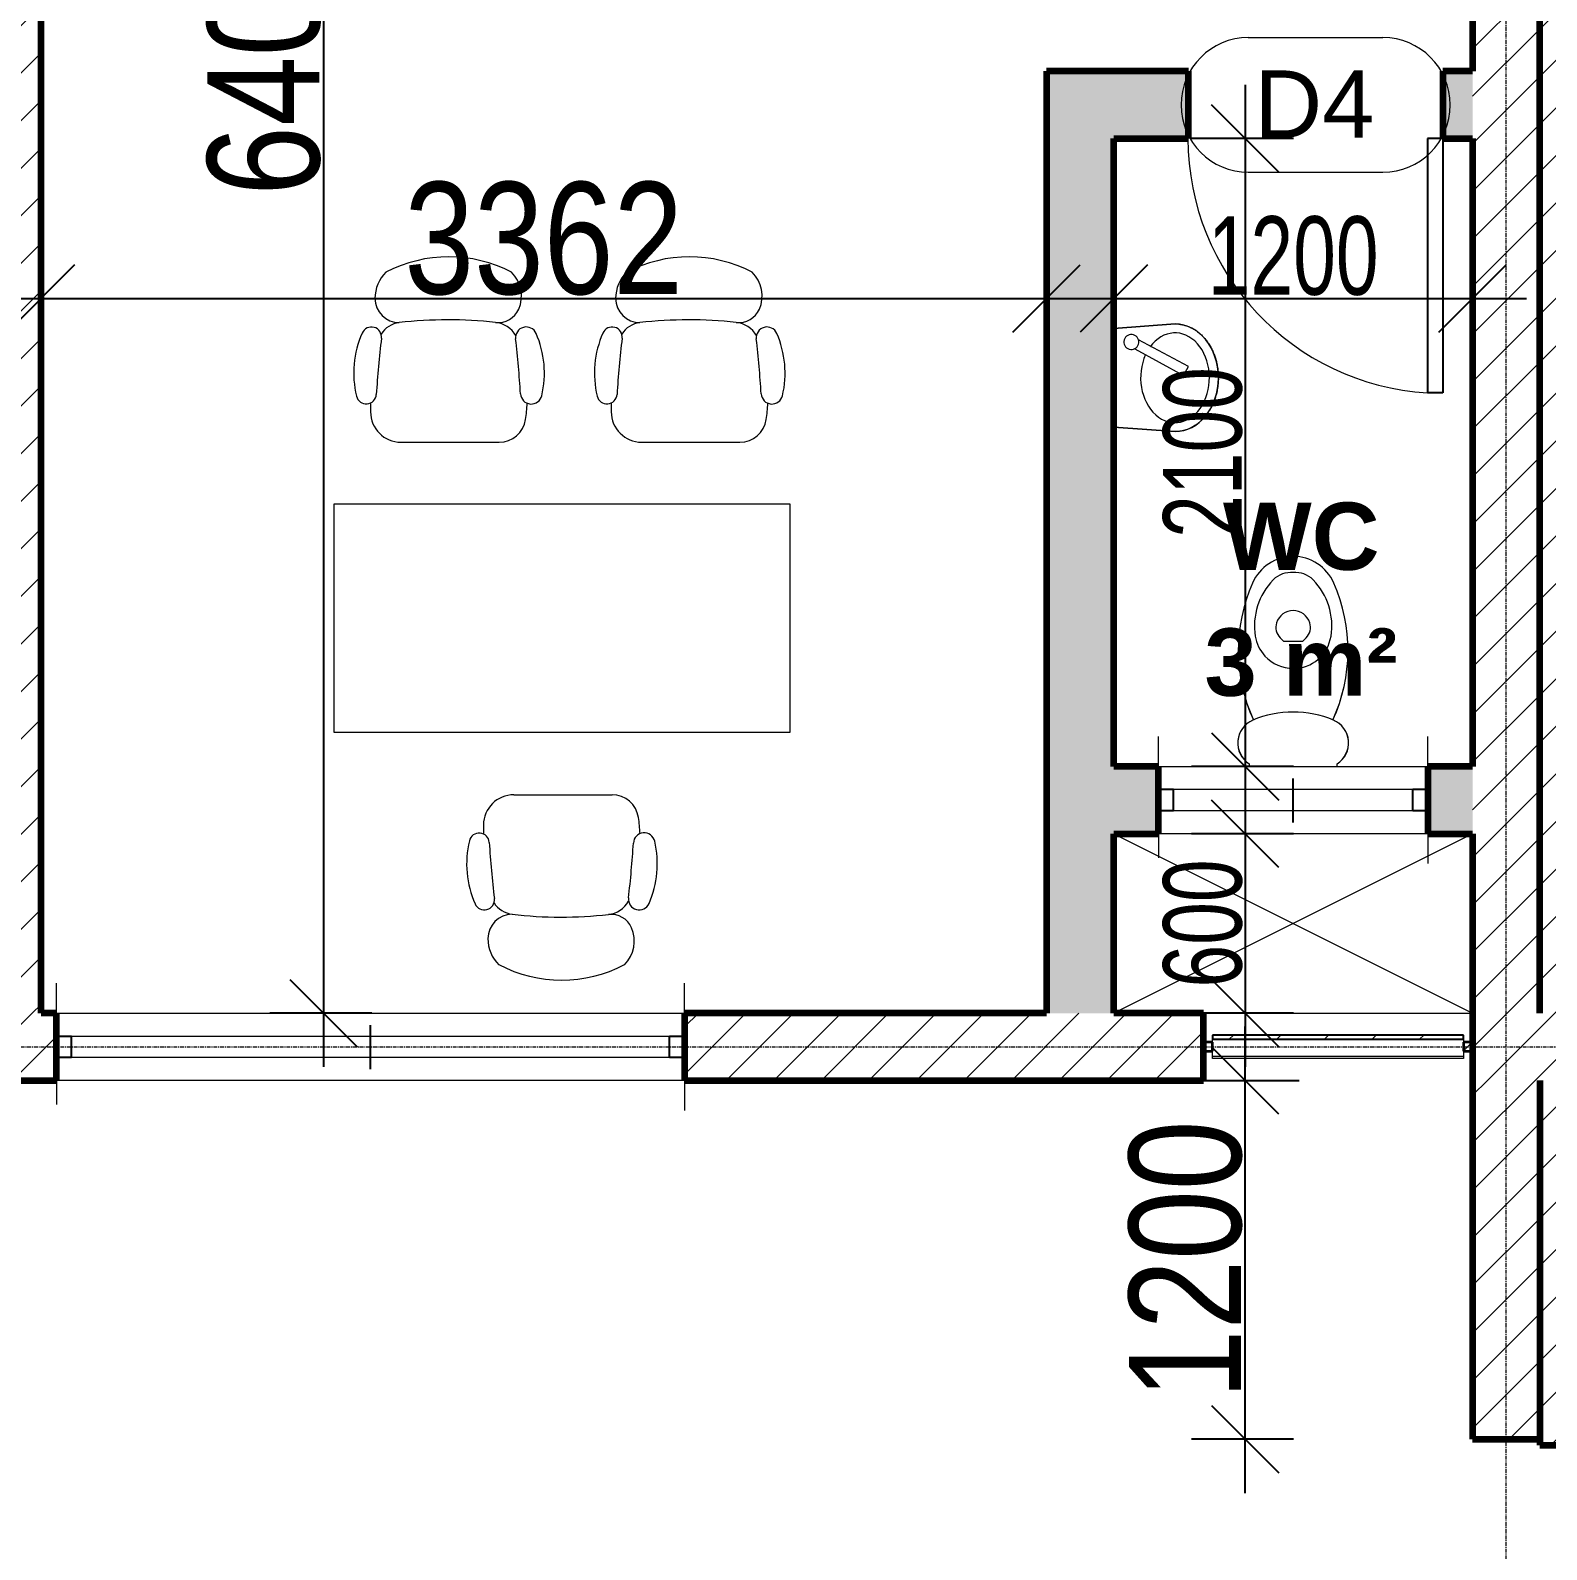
# Model space of a CAD drawing. Header units: millimetres. Extents: x -35190 to 411743, y -233114 to 23872.
# Drawn here: x 134487 to 139557, y -13695 to -8614 of the extents above; entities that cross this region are included whole.
import ezdxf

# ---------------------------------------------------------------- set-up
doc = ezdxf.new("R2010")
doc.units = ezdxf.units.MM
doc.linetypes.add('Grid Line', pattern=[22.225, 12.7, -3.175, 3.175, -3.175])
for name, color, linetype, lineweight in [('A-ANNO-DIMS', 211, 'Continuous', 9), ('A-AREA-IDEN', 2, 'Continuous', 9), ('A-DETL-THIN', 151, 'Continuous', 18), ('A-DOOR', 31, 'Continuous', 18), ('A-DOOR-IDEN', 31, 'Continuous', 9), ('A-FLOR', 192, 'Continuous', 18), ('A-GLAZ', 151, 'Continuous', 18), ('A-GLAZ-CURT', 52, 'Continuous', 18), ('A-GLAZ-CWMG', 51, 'Continuous', 18), ('A-WALL', 113, 'Continuous', 18), ('A-WALL-PATT', 111, 'Continuous', 18), ('I-FURN', 30, 'Continuous', 18), ('P-SANR-FIXT', 6, 'Continuous', 18), ('S-GRID', 1, 'Continuous', 9)]:
    doc.layers.add(name, color=color, linetype=linetype, lineweight=lineweight)
doc.styles.add('Arial_3', font='arial.ttf', dxfattribs={"width": 0.8, "height": 375})
doc.styles.add('Arial_8', font='arial.ttf', dxfattribs={"width": 0.7, "height": 262.5})
doc.styles.add('Arial_9', font='arial.ttf', dxfattribs={"height": 180})
doc.styles.add('Arial_B', font='arialbd.ttf', dxfattribs={"height": 225})
doc.dimstyles.new('main_4_5mm', dxfattribs={"dimscale": 304.8, "dimtxt": 382.597275, "dimasz": 0.738189, "dimexe": 0.590551, "dimexo": 0.0625, "dimgap": 0.024606, "dimtad": 1, "dimdec": 0, "dimzin": 0, "dimdsep": 46, "dimtxsty": 'Arial_3', "dimblk1": 'OBLIQUE', "dimblk2": 'OBLIQUE', "dimsah": 1, "dimcen": 0.09, "dimdle": 0.590551, "dimazin": 0, "dimtfac": 1, "dimtdec": 4, "dimtix": 1, "dimtmove": 0, "dimatfit": 3, "dimfxl": 0.590551, "dimfxlon": 1, "dimtvp": 1, "dimtolj": 1, "dimtzin": 0, "dimarcsym": 2})
doc.dimstyles.new('main_4_5mm_2', dxfattribs={"dimscale": 304.8, "dimtxt": 382.597275, "dimasz": 0.738189, "dimexe": 0.590551, "dimexo": 0.0625, "dimgap": 0.024606, "dimtad": 1, "dimdec": 0, "dimzin": 0, "dimdsep": 46, "dimtxsty": 'Arial_3', "dimblk1": 'OBLIQUE', "dimblk2": 'OBLIQUE', "dimsah": 1, "dimcen": 0.09, "dimdle": 0.590551, "dimazin": 0, "dimtfac": 1, "dimtdec": 4, "dimtix": 1, "dimtmove": 0, "dimatfit": 3, "dimfxl": 0.590551, "dimfxlon": 1, "dimtvp": 1, "dimtolj": 1, "dimtzin": 0, "dimarcsym": 2})
doc.dimstyles.new('small_3_5mm', dxfattribs={"dimscale": 304.8, "dimtxt": 267.818092, "dimasz": 0.738189, "dimexe": 0.590551, "dimexo": 0.0625, "dimgap": 0.024606, "dimtad": 1, "dimdec": 0, "dimzin": 0, "dimdsep": 46, "dimtxsty": 'Arial_8', "dimblk1": 'OBLIQUE', "dimblk2": 'OBLIQUE', "dimsah": 1, "dimcen": 0.09, "dimdle": 0.590551, "dimazin": 0, "dimtfac": 1, "dimtdec": 4, "dimtix": 1, "dimtmove": 0, "dimatfit": 3, "dimfxl": 0.590551, "dimfxlon": 1, "dimtvp": 1, "dimtolj": 1, "dimtzin": 0, "dimarcsym": 2})
pattern_1 = [(45, (140110.45, -3260.38), (-79.5495, 79.5495), [])]

# ---------------------------------------------------------------- blocks, each defined once
blk = doc.blocks.new('Sliding - 2L - SL2_1 X 1_8-416756-FIRST FLOOR')
at = {"layer": 'A-GLAZ'}
for p, q in [((-723.8, 112.5), (-723.8, 212.5)), ((1376.2, 112.5), (1376.2, 212.5)), ((1326.2, 35), (-673.8, 35)), ((-673.8, -35), (1326.2, -35)), ((-723.8, -112.5), (-723.8, -192.5)), ((1376.2, -112.5), (1376.2, -212.5))]:
    blk.add_line(p, q, dxfattribs=at)
at = {"layer": 'A-GLAZ', "lineweight": 25}
for p, q in [((326.2, -75), (326.2, 72.5)), ((-673.8, 35), (-723.8, 35)), ((-673.8, -35), (-673.8, 35)), ((1376.2, 35), (1326.2, 35)), ((1326.2, -35), (1326.2, 35)), ((-723.8, -35), (-673.8, -35)), ((1326.2, -35), (1376.2, -35))]:
    blk.add_line(p, q, dxfattribs=at)
blk = doc.blocks.new('WC Dis w Cistern _7_ - 540 x 360mm-515151-FIRST FLOOR')
at = {"layer": 'P-SANR-FIXT'}
for p, q in [((-146.9, 0), (-146.9, -8.9)), ((-146.9, 0), (-146.9, -8.9)), ((146.9, -8.9), (146.9, 0)), ((146.9, -8.9), (146.9, 0)), ((-43.1, -430.6), (-30.8, -418.2)), ((-30.8, -418.2), (30.8, -418.2)), ((30.8, -418.2), (43.1, -430.6))]:
    blk.add_line(p, q, dxfattribs=at)
for centre, radius, start, end in [((-102.8, -78.7), 82.5, 122.2745, 248.8192), ((-102.8, -78.7), 82.5, 122.2745, 246.8782), ((102.8, -78.7), 82.5, 291.1808, 57.7255), ((102.8, -78.7), 82.5, 293.1218, 57.7255), ((375, -388.2), 558.4, 155.3545, 203.7969), ((375, -388.2), 558.4, 155.3903, 203.7969), ((0, 162.1), 344.3, 246.8782, 293.1218), ((-375, -388.2), 558.4, 336.2031, 24.6455), ((-375, -388.2), 558.4, 336.2031, 24.6097), ((0, -455.9), 128.2, 89.9985, 170.9061), ((0, -455.9), 128.2, 42.4453, 90.0015), ((0, -455.9), 128.2, 9.0939, 42.4453), ((90.5, -470.4), 219.9, 170.9061, 224.3974), ((-7.8, -465.9), 50, 135, 197.1865), ((7.8, -465.9), 50, 342.8171, 45), ((-90.5, -470.4), 219.9, 315.6026, 9.0939), ((0, -463.5), 58.1, 197.1865, 342.8171), ((1.4, -553), 150, 203.7969, 269.4689), ((1.4, -553), 150, 203.7969, 269.4689), ((-8.3, -567.1), 81.6, 224.3974, 275.8355), ((-1.4, -553), 150, 270.5311, 336.2031), ((-1.4, -553), 150, 270.5311, 336.2031), ((8.3, -567.1), 81.6, 264.1645, 315.6026)]:
    blk.add_arc(centre, radius, start, end, dxfattribs=at)
blk = doc.blocks.new('Steelcase Turnstone - A La Carte - Seating - Task Chair - Modified Round Back-554156-FIRST FLOOR')
at = {"layer": 'I-FURN'}
blk.add_line((160.9, 9.5), (-167.8, 9.5), dxfattribs=at)
for centre, radius, start, end in [((1, 177.6), 451.9, 62.3158, 117.6842), ((-131, 498.9), 111, 134.6646, 203.6309), ((125.9, 490.6), 121.9, 360, 45.719), ((166.5, 490.6), 81.3, 270, 360), ((-164, 484.5), 75, 203.6309, 276.3691), ((-145.8, 321.6), 88.9, 96.3691, 150.1791), ((2.4, -1005.8), 1424.6, 83.3865, 96.3691), ((157, 327.3), 82.5, 31.5986, 83.3865), ((12.8, 240.6), 331.6, 156.4001, 193.1707), ((-258.2, 358.9), 36, 353.2598, 156.4001), ((259.7, 361), 33.8, 23.8492, 186.9281), ((-2893.1, -22.1), 3142.2, 3.4898, 6.9281), ((-12.8, 240.6), 331.6, 346.5413, 23.8492), ((2857.8, -9.3), 3101.7, 173.2598, 176.6645), ((-274.9, 173.3), 36.2, 193.1707, 356.6645), ((276.9, 171.2), 33.7, 183.4898, 346.5413), ((315.7, 170.1), 577.7, 183.0168, 188.4309), ((160.9, 111.1), 101.6, 270, 359.9136), ((-922.3, 112.8), 1184.9, 359.9136, 1.3599), ((-167.8, 98.4), 88.9, 188.4309, 270)]:
    blk.add_arc(centre, radius, start, end, dxfattribs=at)
blk = doc.blocks.new('M_Desk - 1525 x 762mm-99774-FIRST FLOOR')
at = {"layer": 'I-FURN'}
for p, q in [((1524.5, 762), (-0.5, 762)), ((-0.5, 762), (-0.5, 0)), ((1524.5, 0), (1524.5, 762)), ((-0.5, 0), (1524.5, 0))]:
    blk.add_line(p, q, dxfattribs=at)
blk = doc.blocks.new('Steelcase Turnstone - A La Carte - Seating - Task Chair - Modified Round Back-563677-FIRST FLOOR')
at = {"layer": 'I-FURN'}
blk.add_line((160.9, -9.5), (-167.8, -9.5), dxfattribs=at)
for centre, radius, start, end in [((-167.8, -98.4), 88.9, 90, 171.5691), ((160.9, -111.1), 101.6, 0.0864, 90), ((315.7, -170.1), 577.7, 171.5691, 176.9832), ((-274.9, -173.3), 36.2, 3.3355, 166.8293), ((276.9, -171.2), 33.7, 13.4587, 176.5102), ((-922.3, -112.8), 1184.9, 358.6401, 0.0864), ((12.8, -240.6), 331.6, 166.8293, 203.5999), ((2857.8, 9.3), 3101.7, 183.3355, 186.7402), ((-2893.1, 22.1), 3142.2, 353.0719, 356.5102), ((-12.8, -240.6), 331.6, 336.1508, 13.4587), ((-258.2, -358.9), 36, 203.5999, 6.7402), ((-145.8, -321.6), 88.9, 209.8209, 263.6309), ((157, -327.3), 82.5, 276.6135, 328.4014), ((259.7, -361), 33.8, 173.0719, 336.1508), ((-131, -498.9), 111, 156.3691, 225.3354), ((-164, -484.5), 75, 83.6309, 156.3691), ((2.4, 1005.8), 1424.6, 263.6309, 276.6135), ((166.5, -490.6), 81.3, 0, 90), ((125.9, -490.6), 121.9, 314.281, 0), ((1, -177.6), 451.9, 242.3158, 297.6842)]:
    blk.add_arc(centre, radius, start, end, dxfattribs=at)
blk = doc.blocks.new('Steelcase Turnstone - A La Carte - Seating - Task Chair - Modified Round Back-V33-FIRST FLOOR')
at = {"layer": 'I-FURN'}
blk.add_line((160.9, -9.5), (-167.8, -9.5), dxfattribs=at)
for centre, radius, start, end in [((-167.8, -98.4), 88.9, 90, 171.5691), ((160.9, -111.1), 101.6, 0.0864, 90), ((315.7, -170.1), 577.7, 171.5691, 176.9832), ((-274.9, -173.3), 36.2, 3.3355, 166.8293), ((276.9, -171.2), 33.7, 13.4587, 176.5102), ((-922.3, -112.8), 1184.9, 358.6401, 0.0864), ((12.8, -240.6), 331.6, 166.8293, 203.5999), ((2857.8, 9.3), 3101.7, 183.3355, 186.7402), ((-2893.1, 22.1), 3142.2, 353.0719, 356.5102), ((-12.8, -240.6), 331.6, 336.1508, 13.4587), ((-258.2, -358.9), 36, 203.5999, 6.7402), ((-145.8, -321.6), 88.9, 209.8209, 263.6309), ((157, -327.3), 82.5, 276.6135, 328.4014), ((259.7, -361), 33.8, 173.0719, 336.1508), ((-131, -498.9), 111, 156.3691, 225.3354), ((-164, -484.5), 75, 83.6309, 156.3691), ((2.4, 1005.8), 1424.6, 263.6309, 276.6135), ((166.5, -490.6), 81.3, 0, 90), ((125.9, -490.6), 121.9, 314.281, 0), ((1, -177.6), 451.9, 242.3158, 297.6842)]:
    blk.add_arc(centre, radius, start, end, dxfattribs=at)
blk = doc.blocks.new('Basin - Small - Basin - Small-696992-FIRST FLOOR')
at = {"layer": 'P-SANR-FIXT'}
for p, q in [((165, 0), (180, -205)), ((180, -205), (165, 0)), ((-180, -205), (-165, 0)), ((-165, 0), (-180, -205)), ((97.3, -70.6), (7.1, -233.3)), ((37.7, -250.3), (126.8, -83)), ((7.1, -233.3), (37.7, -250.3))]:
    blk.add_line(p, q, dxfattribs=at)
for start, end in [(152, 332), (332, 152)]:
    blk.add_arc((119.5, -59), 25, start, end, dxfattribs=at)
for major_axis, ratio, start_param, end_param in [((150, 0), 0.766667, 1.028817, 7.090351), ((180, 0), 0.805556, 3.141593, 6.283185)]:
    blk.add_ellipse((0, -205), major_axis=major_axis, ratio=ratio, start_param=start_param, end_param=end_param, dxfattribs=at)
blk.add_open_spline([(180, -205), (180, -213.3), (178.7, -225.5), (174.5, -241.2), (170.1, -252.9), (164.5, -264.3), (157.8, -275.2), (149.8, -285.7), (140.9, -295.5), (131, -304.7), (120, -313.3), (108.4, -321), (95.9, -327.9), (82.7, -334), (69, -339.1), (54.7, -343.3), (41.7, -346.2), (30.2, -348), (20.2, -349.2), (10.1, -349.8), (0, -350.1), (-10.1, -349.8), (-20.2, -349.2), (-30.2, -348), (-40.1, -346.4), (-49.8, -344.4), (-59.5, -341.9), (-69, -339), (-78.1, -335.7), (-87.1, -332), (-95.8, -327.8), (-104.3, -323.3), (-112.3, -318.4), (-120, -313.2), (-127.3, -307.6), (-134.3, -301.6), (-140.8, -295.5), (-146.8, -289), (-152.5, -282.2), (-157.6, -275.1), (-162.3, -267.9), (-166.4, -260.6), (-171.2, -250.4), (-175.9, -237.3), (-179.2, -221.4), (-180, -210.5), (-180, -205)], degree=3, knots=[-1, -1, -1, -1, -0.946429, -0.919643, -0.892857, -0.866071, -0.839286, -0.8125, -0.785714, -0.758929, -0.732143, -0.705357, -0.678571, -0.651786, -0.625, -0.598214, -0.571429, -0.553571, -0.535714, -0.517857, -0.5, -0.482143, -0.464286, -0.446429, -0.428571, -0.410714, -0.392857, -0.375, -0.357143, -0.339286, -0.321429, -0.303571, -0.285714, -0.267857, -0.25, -0.232143, -0.214286, -0.196429, -0.178571, -0.160714, -0.142857, -0.125, -0.107143, -0.071429, -0.035714, 0, 0, 0, 0], dxfattribs=at)
blk = doc.blocks.new('M_Single-Flush - 850 x 2100mm-428754-FIRST FLOOR')
at = {"layer": 'A-DOOR', "lineweight": 25}
for p, q in [((374, -112.5), (374, -962.7)), ((425, -112.5), (374, -112.5)), ((425, -112.5), (425, -962.7)), ((425, -962.7), (374, -962.7))]:
    blk.add_line(p, q, dxfattribs=at)
at = {"layer": 'A-DOOR'}
blk.add_arc((425, -112.5), 851.7, 180, 266.567, dxfattribs=at)
blk = doc.blocks.new('grill panel - grill panel-695636-FIRST FLOOR')
at = {"layer": 'A-GLAZ-CURT'}
for p, q in [((-420, 39.4), (420, 39.4)), ((-420, 15), (-420, 25.4)), ((420, 25.4), (420, 15)), ((-420, -32.3), (-420, -15)), ((-420, -39.4), (-420, -32.3)), ((420, -32.3), (-420, -32.3)), ((420, -39.4), (-420, -39.4)), ((420, -15), (420, -32.3)), ((420, -32.3), (420, -39.4))]:
    blk.add_line(p, q, dxfattribs=at)
blk = doc.blocks.new('grill panel - grill panel-V65-FIRST FLOOR')
at = {"layer": 'A-GLAZ-CURT'}
h = blk.add_hatch(dxfattribs=at)
h.set_pattern_fill('FP_32', color=256, style=0, pattern_type=2)
h.set_pattern_definition([(45, (1251.1, 8752.82), (-79.5495, 79.5495), [])])
h.paths.add_polyline_path([(-420, 25.4), (420, 25.4), (420, 39.2), (-420, 39.2)])
at = {"layer": 'A-GLAZ-CURT', "lineweight": 25}
for p, q in [((-420, 39.2), (-420, 25.4)), ((420, 39.2), (-420, 39.2)), ((-420, 25.4), (420, 25.4)), ((420, 25.4), (420, 39.2))]:
    blk.add_line(p, q, dxfattribs=at)
blk = doc.blocks.new('Rectangular Mullion - 30mm Square-V66-FIRST FLOOR')
at = {"layer": 'A-GLAZ-CWMG'}
h = blk.add_hatch(dxfattribs=at)
h.set_pattern_fill('FP_33', color=256, style=0, pattern_type=2)
h.set_pattern_definition([(315, (801.1, -8752.82), (79.5495, 79.5495), [])])
h.paths.add_polyline_path([(0, 15), (0, -15), (-30, -15), (-30, 15)])
at = {"layer": 'A-GLAZ-CWMG', "lineweight": 35}
for p, q in [((-30, 15), (0, 15)), ((-30, -15), (-30, 15)), ((0, 15), (0, -15)), ((0, -15), (-30, -15))]:
    blk.add_line(p, q, dxfattribs=at)
blk = doc.blocks.new('Rectangular Mullion - 30mm Square-V67-FIRST FLOOR')
at = {"layer": 'A-GLAZ-CWMG', "lineweight": 35}
for p, q in [((0, 15), (-30, 15)), ((-30, 15), (-30, -15)), ((0, -15), (0, 15)), ((-30, -15), (0, -15))]:
    blk.add_line(p, q, dxfattribs=at)
blk = doc.blocks.new('Sliding - 2L - SL_6-674563-FIRST FLOOR')
at = {"layer": 'A-GLAZ'}
for p, q in [((-123.8, 112.5), (-123.8, 212.5)), ((776.2, 112.5), (776.2, 212.5)), ((726.2, 35), (-73.8, 35)), ((-73.8, -35), (726.2, -35)), ((-123.8, -112.5), (-123.8, -192.5)), ((776.2, -112.5), (776.2, -212.5))]:
    blk.add_line(p, q, dxfattribs=at)
at = {"layer": 'A-GLAZ', "lineweight": 25}
for p, q in [((326.2, -75), (326.2, 72.5)), ((-73.8, 35), (-123.8, 35)), ((-73.8, -35), (-73.8, 35)), ((776.2, 35), (726.2, 35)), ((726.2, -35), (726.2, 35)), ((-123.8, -35), (-73.8, -35)), ((726.2, -35), (776.2, -35))]:
    blk.add_line(p, q, dxfattribs=at)
blk = doc.blocks.new('_Oblique')
at = {"color": 0, "linetype": 'ByBlock', "lineweight": -2}
blk.add_line((-0.5, -0.5), (0.5, 0.5), dxfattribs=at)
blk = doc.blocks.new('*D3950')
at = {"layer": 'A-ANNO-DIMS', "color": 0, "lineweight": -2, "transparency": 16777216}
for p, q in [((135467.3, -5320.7), (135467.3, -12080.7)), ((135628.2, -5500.7), (135287.3, -5500.7)), ((135628.2, -11900.7), (135287.3, -11900.7))]:
    blk.add_line(p, q, dxfattribs=at)
at = {"layer": 'Defpoints', "color": 0, "transparency": 16777216}
for p in [(135647.3, -5500.7), (135467.3, -11900.7), (135647.3, -11900.7)]:
    blk.add_point(p, dxfattribs=at)
at = {"layer": 'A-ANNO-DIMS', "color": 0, "lineweight": -2, "transparency": 16777216, "xscale": 224.9999999999999, "yscale": 224.9999999999999, "zscale": 224.9999999999999}
for p, rotation in [((135467.3, -5500.7), 90), ((135467.3, -11900.7), 270)]:
    blk.add_blockref('_Oblique', p, dxfattribs=dict(at, rotation=rotation))
at = {"layer": 'A-ANNO-DIMS', "color": 0, "transparency": 16777216, "insert": (135268.3, -8700.7), "char_height": 375, "width": 1101.88, "attachment_point": 5, "rotation": 90, "style": 'Arial_3'}
blk.add_mtext('\\A1;6400', dxfattribs=at)
blk = doc.blocks.new('*D3951')
at = {"layer": 'A-ANNO-DIMS', "color": 0, "lineweight": -2, "transparency": 16777216}
for p, q in [((138109.4, -9349.3), (138109.4, -9690.2)), ((139309.4, -9349.3), (139309.4, -9690.2)), ((137929.4, -9510.2), (139489.4, -9510.2))]:
    blk.add_line(p, q, dxfattribs=at)
at = {"layer": 'Defpoints', "color": 0, "transparency": 16777216}
for p in [(138109.4, -9330.2), (139309.4, -9330.2), (139309.4, -9510.2)]:
    blk.add_point(p, dxfattribs=at)
at = {"layer": 'A-ANNO-DIMS', "color": 0, "lineweight": -2, "transparency": 16777216, "xscale": 224.9999999999999, "yscale": 224.9999999999999, "zscale": 224.9999999999999, "rotation": 180}
blk.add_blockref('_Oblique', (138109.4, -9510.2), dxfattribs=at)
at = {"layer": 'A-ANNO-DIMS', "color": 0, "lineweight": -2, "transparency": 16777216, "xscale": 224.9999999999999, "yscale": 224.9999999999999, "zscale": 224.9999999999999}
blk.add_blockref('_Oblique', (139309.4, -9510.2), dxfattribs=at)
at = {"layer": 'A-ANNO-DIMS', "color": 0, "transparency": 16777216, "insert": (138709.4, -9368.7), "char_height": 262.5, "width": 672.429, "attachment_point": 5, "style": 'Arial_8'}
blk.add_mtext('\\A1;1200', dxfattribs=at)
blk = doc.blocks.new('*D3952')
at = {"layer": 'A-ANNO-DIMS', "color": 0, "lineweight": -2, "transparency": 16777216}
for p, q in [((138549.2, -11120.7), (138549.2, -12080.7)), ((138710.1, -11300.7), (138369.2, -11300.7)), ((138710.1, -11900.7), (138369.2, -11900.7))]:
    blk.add_line(p, q, dxfattribs=at)
at = {"layer": 'Defpoints', "color": 0, "transparency": 16777216}
for p in [(138729.2, -11300.7), (138549.2, -11900.7), (138729.2, -11900.7)]:
    blk.add_point(p, dxfattribs=at)
at = {"layer": 'A-ANNO-DIMS', "color": 0, "lineweight": -2, "transparency": 16777216, "xscale": 224.9999999999999, "yscale": 224.9999999999999, "zscale": 224.9999999999999}
for p, rotation in [((138549.2, -11300.7), 90), ((138549.2, -11900.7), 270)]:
    blk.add_blockref('_Oblique', p, dxfattribs=dict(at, rotation=rotation))
at = {"layer": 'A-ANNO-DIMS', "color": 0, "transparency": 16777216, "insert": (138407.6, -11600.7), "char_height": 262.5, "width": 504.322, "attachment_point": 5, "rotation": 90, "style": 'Arial_8'}
blk.add_mtext('\\A1;600', dxfattribs=at)
blk = doc.blocks.new('*D3953')
at = {"layer": 'A-ANNO-DIMS', "color": 0, "lineweight": -2, "transparency": 16777216}
for p, q in [((138549.2, -8795.7), (138549.2, -11255.7)), ((138710.1, -8975.7), (138369.2, -8975.7)), ((138710.1, -11075.7), (138369.2, -11075.7))]:
    blk.add_line(p, q, dxfattribs=at)
at = {"layer": 'Defpoints', "color": 0, "transparency": 16777216}
for p in [(138729.2, -8975.7), (138549.2, -11075.7), (138729.2, -11075.7)]:
    blk.add_point(p, dxfattribs=at)
at = {"layer": 'A-ANNO-DIMS', "color": 0, "lineweight": -2, "transparency": 16777216, "xscale": 224.9999999999999, "yscale": 224.9999999999999, "zscale": 224.9999999999999}
for p, rotation in [((138549.2, -8975.7), 90), ((138549.2, -11075.7), 270)]:
    blk.add_blockref('_Oblique', p, dxfattribs=dict(at, rotation=rotation))
at = {"layer": 'A-ANNO-DIMS', "color": 0, "transparency": 16777216, "insert": (138407.6, -10025.7), "char_height": 262.5, "width": 672.429, "attachment_point": 5, "rotation": 90, "style": 'Arial_8'}
blk.add_mtext('\\A1;2100', dxfattribs=at)
blk = doc.blocks.new('*D3954')
at = {"layer": 'A-ANNO-DIMS', "color": 0, "lineweight": -2, "transparency": 16777216}
for p, q in [((134522.4, -9349.3), (134522.4, -9690.2)), ((137884.4, -9349.3), (137884.4, -9690.2)), ((134342.4, -9510.2), (138064.4, -9510.2))]:
    blk.add_line(p, q, dxfattribs=at)
at = {"layer": 'Defpoints', "color": 0, "transparency": 16777216}
for p in [(134522.4, -9330.2), (137884.4, -9330.2), (137884.4, -9510.2)]:
    blk.add_point(p, dxfattribs=at)
at = {"layer": 'A-ANNO-DIMS', "color": 0, "lineweight": -2, "transparency": 16777216, "xscale": 224.9999999999999, "yscale": 224.9999999999999, "zscale": 224.9999999999999, "rotation": 180}
blk.add_blockref('_Oblique', (134522.4, -9510.2), dxfattribs=at)
at = {"layer": 'A-ANNO-DIMS', "color": 0, "lineweight": -2, "transparency": 16777216, "xscale": 224.9999999999999, "yscale": 224.9999999999999, "zscale": 224.9999999999999}
blk.add_blockref('_Oblique', (137884.4, -9510.2), dxfattribs=at)
at = {"layer": 'A-ANNO-DIMS', "color": 0, "transparency": 16777216, "insert": (136203.4, -9311.1), "char_height": 375, "width": 1101.88, "attachment_point": 5, "style": 'Arial_3'}
blk.add_mtext('\\A1;3362', dxfattribs=at)
blk = doc.blocks.new('*D4205')
at = {"layer": 'A-ANNO-DIMS', "color": 0, "lineweight": -2, "transparency": 16777216}
for p, q in [((138549.2, -13505.7), (138549.2, -11945.7)), ((138388.2, -12125.7), (138729.2, -12125.7)), ((138710.1, -13325.7), (138369.2, -13325.7))]:
    blk.add_line(p, q, dxfattribs=at)
at = {"layer": 'Defpoints', "color": 0, "transparency": 16777216}
for p in [(138369.2, -12125.7), (138549.2, -12125.7), (138729.2, -13325.7)]:
    blk.add_point(p, dxfattribs=at)
at = {"layer": 'A-ANNO-DIMS', "color": 0, "lineweight": -2, "transparency": 16777216, "xscale": 224.9999999999999, "yscale": 224.9999999999999, "zscale": 224.9999999999999}
for p, rotation in [((138549.2, -12125.7), 90), ((138549.2, -13325.7), 270)]:
    blk.add_blockref('_Oblique', p, dxfattribs=dict(at, rotation=rotation))
at = {"layer": 'A-ANNO-DIMS', "color": 0, "transparency": 16777216, "insert": (138350.2, -12725.7), "char_height": 375, "width": 1101.88, "attachment_point": 5, "rotation": 90, "style": 'Arial_3'}
blk.add_mtext('\\A1;1200', dxfattribs=at)
blk = doc.blocks.new('M_Door Tag - M_Door Tag-1233-FIRST FLOOR')
at = {"layer": 'A-DOOR-IDEN'}
for p, q in [((-3, 3), (3, 3)), ((-3, -3), (3, -3))]:
    blk.add_line(p, q, dxfattribs=at)
for centre, start, end in [((-3, 0), 90, 270), ((3, 0), 270, 90)]:
    blk.add_arc(centre, 3, start, end, dxfattribs=at)

msp = doc.modelspace()

# ---------------------------------------------------------------- hatches: boundary and pattern name
at = {"layer": 'A-WALL-PATT'}
h = msp.add_hatch(dxfattribs=at)
h.set_pattern_fill('FP_1', color=256, style=0, pattern_type=2)
h.set_pattern_definition(pattern_1)
h.paths.add_polyline_path([(134324.3, -11900.7), (134522.4, -11900.7), (134522.4, -5275.7), (134297.4, -5275.7), (134297.4, -11900.7)])
h = msp.add_hatch(dxfattribs=at)
h.set_pattern_fill('FP_1', color=256, style=0, pattern_type=2)
h.set_pattern_definition(pattern_1)
h.paths.add_polyline_path([(139534.4, -13345.7), (139759.4, -13345.7), (139759.4, -12125.7), (139534.4, -12125.7), (139534.4, -13325.7)])
h.paths.add_polyline_path([(139534.4, -11900.7), (139759.4, -11900.7), (139759.4, -5275.7), (139534.4, -5275.7), (139534.4, -11893.9)])
h = msp.add_hatch(dxfattribs=at)
h.set_pattern_fill('FP_1', color=256, style=0, pattern_type=2)
h.set_pattern_definition(pattern_1)
h.paths.add_polyline_path([(139309.4, -13325.7), (139534.4, -13325.7), (139534.4, -12125.7), (139309.4, -12125.7), (139309.4, -12688.3)])
h.paths.add_polyline_path([(139309.4, -11900.7), (139534.4, -11900.7), (139534.4, -5500.7), (139309.4, -5500.7), (139309.4, -11857)])
h = msp.add_hatch(color=1, dxfattribs=at)
h.paths.add_polyline_path([(139209.4, -8975.7), (139309.4, -8975.7), (139309.4, -8750.7), (139209.4, -8750.7)])
h.paths.add_polyline_path([(138359.4, -8975.7), (138359.4, -8750.7), (137884.4, -8750.7), (137884.4, -8975.7), (138109.4, -8975.7)])
msp.add_hatch(color=1, dxfattribs=at).paths.add_polyline_path([(137884.4, -11900.7), (138109.4, -11900.7), (138109.4, -8975.7), (137884.4, -8975.7), (137884.4, -11857)])
h = msp.add_hatch(color=1, dxfattribs=at)
h.paths.add_polyline_path([(139309.4, -11300.7), (139309.4, -11075.7), (139159.4, -11075.7), (139159.4, -11300.7)])
h.paths.add_polyline_path([(138259.4, -11300.7), (138259.4, -11075.7), (138109.4, -11075.7), (138109.4, -11300.7)])
h = msp.add_hatch(dxfattribs=at)
h.set_pattern_fill('FP_1', color=256, style=0, pattern_type=2)
h.set_pattern_definition(pattern_1)
h.paths.add_polyline_path([(134522.4, -12125.7), (134574.4, -12125.7), (134574.4, -11900.7), (132678.1, -11900.7), (132678.1, -12125.7), (134324.3, -12125.7)])
h.paths.add_polyline_path([(129284.4, -12125.7), (131178.1, -12125.7), (131178.1, -11900.7), (129284.4, -11900.7), (129284.4, -11945.7)])
h.paths.add_polyline_path([(138409.4, -12125.7), (138409.4, -11900.7), (136674.4, -11900.7), (136674.4, -12125.7), (138109.4, -12125.7)])
h.paths.add_polyline_path([(139309.4, -12125.7), (140134.4, -12125.7), (140134.4, -11900.7), (139309.4, -11900.7)])
h.paths.add_polyline_path([(143109.4, -12125.7), (143334.4, -12125.7), (143334.4, -11900.7), (142234.4, -11900.7), (142234.4, -12125.7)])

# ---------------------------------------------------------------- linework, layer by layer
at = {"layer": 'A-DETL-THIN'}
for p, q in [((138109.4, -11300.7), (139309.4, -11900.7)), ((139309.4, -11300.7), (138109.4, -11900.7)), ((139309.4, -13325.7), (139309.4, -12125.7))]:
    msp.add_line(p, q, dxfattribs=at)
at = {"layer": 'A-FLOR'}
msp.add_line((138409.4, -11900.7), (139309.4, -11900.7), dxfattribs=at)
at = {"layer": 'A-WALL', "lineweight": 140}
for p, q in [((139534.4, -11900.7), (139534.4, -5275.7)), ((134522.4, -11900.7), (134522.4, -5500.7)), ((139309.4, -5500.7), (139309.4, -8750.7)), ((139309.4, -8975.7), (139309.4, -11075.7)), ((138259.4, -11075.7), (138109.4, -11075.7)), ((138259.4, -11300.7), (138259.4, -11075.7)), ((139309.4, -11075.7), (139159.4, -11075.7)), ((139159.4, -11075.7), (139159.4, -11300.7)), ((138109.4, -11300.7), (138259.4, -11300.7)), ((139159.4, -11300.7), (139309.4, -11300.7)), ((139309.4, -11300.7), (139309.4, -13325.7)), ((134574.4, -11900.7), (134522.4, -11900.7)), ((134574.4, -12125.7), (134574.4, -11900.7)), ((137884.4, -11900.7), (136674.4, -11900.7)), ((136674.4, -11900.7), (136674.4, -12125.7)), ((138409.4, -11900.7), (138109.4, -11900.7)), ((138409.4, -12125.7), (138409.4, -11900.7)), ((132678.1, -12125.7), (134574.4, -12125.7)), ((136674.4, -12125.7), (138409.4, -12125.7)), ((139534.4, -12125.7), (139534.4, -13345.7)), ((139309.4, -13325.7), (139534.4, -13325.7)), ((139534.4, -13345.7), (139759.4, -13345.7))]:
    msp.add_line(p, q, dxfattribs=at)
at = {"layer": 'A-WALL', "color": 250, "lineweight": 140}
for p, q in [((138359.4, -8750.7), (137884.4, -8750.7)), ((137884.4, -8750.7), (137884.4, -11900.7)), ((138359.4, -8975.7), (138359.4, -8750.7)), ((139309.4, -8750.7), (139209.4, -8750.7)), ((139209.4, -8750.7), (139209.4, -8975.7)), ((138109.4, -8975.7), (138359.4, -8975.7)), ((138109.4, -11075.7), (138109.4, -8975.7)), ((139209.4, -8975.7), (139309.4, -8975.7)), ((138109.4, -11900.7), (138109.4, -11300.7))]:
    msp.add_line(p, q, dxfattribs=at)
at = {"layer": 'A-WALL'}
for p, q in [((138259.4, -11075.7), (139159.4, -11075.7)), ((139159.4, -11300.7), (138259.4, -11300.7)), ((134574.4, -11900.7), (136674.4, -11900.7)), ((136674.4, -12125.7), (134574.4, -12125.7))]:
    msp.add_line(p, q, dxfattribs=at)
at = {"layer": 'S-GRID', "linetype": 'Grid Line'}
for p, q in [((139421.9, -26662), (139421.9, 15610.8)), ((124075.2, -12013.2), (187181.8, -12013.2))]:
    msp.add_line(p, q, dxfattribs=at)

# ---------------------------------------------------------------- block references
at = {"layer": 'A-DOOR'}
msp.add_blockref('M_Single-Flush - 850 x 2100mm-428754-FIRST FLOOR', (138784.4, -8863.2), dxfattribs=at)
at = {"layer": 'A-DOOR-IDEN', "xscale": 74.99999999999996, "yscale": 74.99999999999996, "zscale": 74.99999999999996}
msp.add_blockref('M_Door Tag - M_Door Tag-1233-FIRST FLOOR', (138784.4, -8863.2), dxfattribs=at)
at = {"layer": 'A-GLAZ'}
for name, p in [('Sliding - 2L - SL_6-674563-FIRST FLOOR', (138383.2, -11188.2)), ('Sliding - 2L - SL2_1 X 1_8-416756-FIRST FLOOR', (135298.2, -12013.2))]:
    msp.add_blockref(name, p, dxfattribs=at)
at = {"layer": 'A-GLAZ-CURT'}
for name in ['grill panel - grill panel-695636-FIRST FLOOR', 'grill panel - grill panel-V65-FIRST FLOOR']:
    msp.add_blockref(name, (138859.4, -12013.2), dxfattribs=at)
at = {"layer": 'A-GLAZ-CWMG', "rotation": 180}
msp.add_blockref('Rectangular Mullion - 30mm Square-V67-FIRST FLOOR', (138409.4, -12013.2), dxfattribs=at)
at = {"layer": 'A-GLAZ-CWMG', "extrusion": (0, 0, -1), "rotation": 180}
msp.add_blockref('Rectangular Mullion - 30mm Square-V66-FIRST FLOOR', (-139309.4, -12013.2), dxfattribs=at)
at = {"layer": 'I-FURN', "rotation": 180}
for name, p in [('Steelcase Turnstone - A La Carte - Seating - Task Chair - Modified Round Back-563677-FIRST FLOOR', (135886.9, -10000.7)), ('Steelcase Turnstone - A La Carte - Seating - Task Chair - Modified Round Back-V33-FIRST FLOOR', (136691.7, -10000.7)), ('M_Desk - 1525 x 762mm-99774-FIRST FLOOR', (137026.4, -10198.7)), ('Steelcase Turnstone - A La Carte - Seating - Task Chair - Modified Round Back-554156-FIRST FLOOR', (136264.4, -11160.7))]:
    msp.add_blockref(name, p, dxfattribs=at)
at = {"layer": 'P-SANR-FIXT'}
for name, p, rotation in [('Basin - Small - Basin - Small-696992-FIRST FLOOR', (138109.4, -9775.7), 89.9999999999999), ('WC Dis w Cistern _7_ - 540 x 360mm-515151-FIRST FLOOR', (138709.4, -11075.7), 180)]:
    msp.add_blockref(name, p, dxfattribs=dict(at, rotation=rotation))

# ---------------------------------------------------------------- texts
at = {"layer": 'A-AREA-IDEN', "char_height": 225, "attachment_point": 1, "style": 'Arial_B'}
for s, insert, width in [('WC', (138474.6, -10193.1), 643.354), ('3 m²', (138412.8, -10614), 793.671)]:
    msp.add_mtext(s, dxfattribs=dict(at, insert=insert, width=width))
at = {"layer": 'A-DOOR-IDEN', "insert": (138579.3, -8747.8), "char_height": 225, "width": 493.038, "attachment_point": 1, "style": 'Arial_9'}
msp.add_mtext('D4', dxfattribs=at)

# ---------------------------------------------------------------- dimensions: what is measured, and where the dimension line sits
at = {"layer": 'A-ANNO-DIMS'}
for base, p1, p2, dimstyle, override, picture, middle in [((135467.3, -11900.7), (135647.3, -5500.7), (135647.3, -11900.7), 'main_4_5mm', {"dimpost": '<>', "dimfxl": 6400}, '*D3950', (135268.3, -8700.7)), ((138549.2, -11075.7), (138729.2, -8975.7), (138729.2, -11075.7), 'small_3_5mm', {"dimpost": '<>', "dimfxl": 2100}, '*D3953', (138407.6, -10025.7)), ((138549.2, -11900.7), (138729.2, -11300.7), (138729.2, -11900.7), 'small_3_5mm', {"dimpost": '<>', "dimfxl": 600}, '*D3952', (138407.6, -11600.7)), ((138549.2, -12125.7), (138729.2, -13325.7), (138369.2, -12125.7), 'main_4_5mm_2', {"dimpost": '<>', "dimfxl": 1252.836781}, '*D4205', (138350.2, -12725.7))]:
    dim = msp.add_linear_dim(base=base, p1=p1, p2=p2, angle=90, dimstyle=dimstyle, override=override, dxfattribs=at)
    dim.commit()
    dim.dimension.update_dxf_attribs({"geometry": picture, "text_midpoint": middle})
for base, p1, p2, dimstyle, override, picture, middle in [((137884.4, -9510.2), (134522.4, -9330.2), (137884.4, -9330.2), 'main_4_5mm', {"dimpost": '<>', "dimfxl": 3362}, '*D3954', (136203.4, -9311.1)), ((139309.4, -9510.2), (138109.4, -9330.2), (139309.4, -9330.2), 'small_3_5mm', {"dimpost": '<>', "dimfxl": 1200}, '*D3951', (138709.4, -9368.7))]:
    dim = msp.add_linear_dim(base=base, p1=p1, p2=p2, dimstyle=dimstyle, override=override, dxfattribs=at)
    dim.commit()
    dim.dimension.update_dxf_attribs({"geometry": picture, "text_midpoint": middle})

doc.saveas('drawing.dxf')
